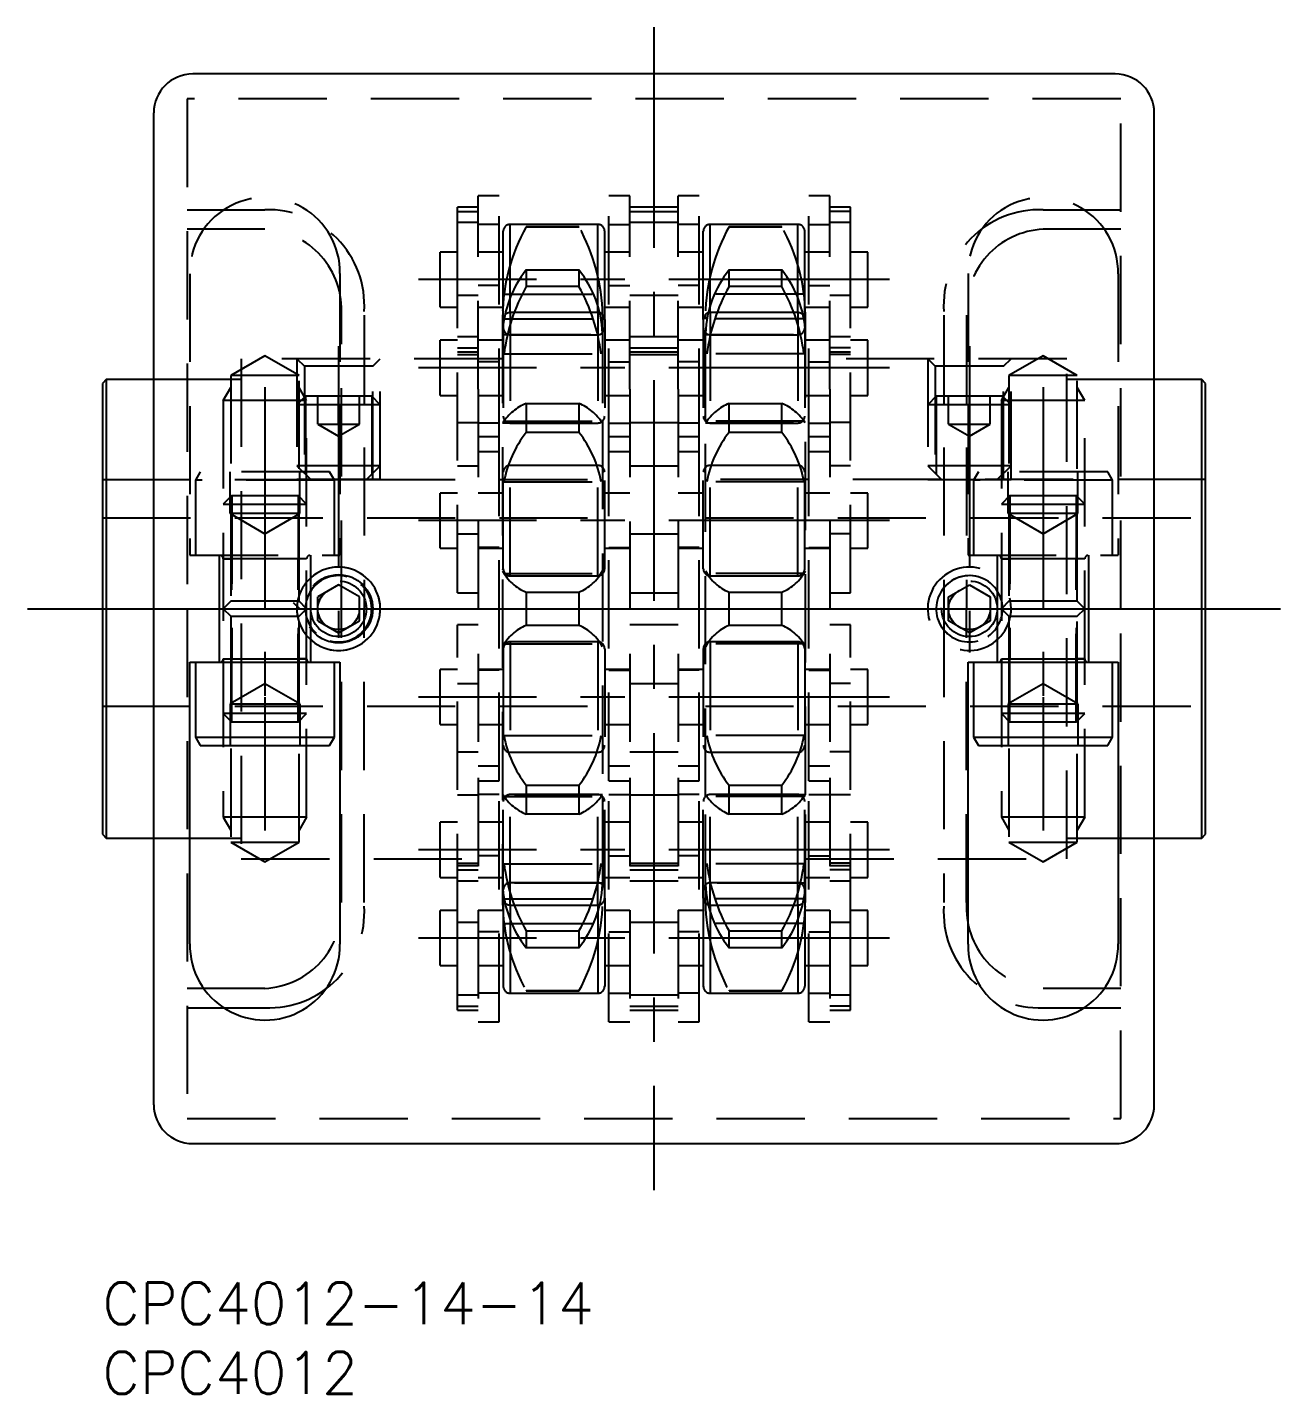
# Model space of a CAD drawing. Extents: x -5 to 184, y -8 to 190.
# Drawn here: x -5.4 to 84.8, y -8 to 90.4 of the extents above; entities that cross this region are included whole.
import ezdxf

# ---------------------------------------------------------------- set-up
doc = ezdxf.new("R2010")
doc.units = 0
doc.header["$LTSCALE"] = 0.5
doc.linetypes.add('CENTER', pattern=[50.8, 31.75, -6.35, 6.35, -6.35])
doc.linetypes.add('DASHED', pattern=[19.05, 12.7, -6.35])
for name, color, linetype in [('MSM_CENTER', 1, 'CENTER'), ('MSM_CONTINUOUS', 7, 'CONTINUOUS'), ('MSM_DASHED', 4, 'DASHED'), ('MSM_PART_NUMBER', 7, 'CONTINUOUS')]:
    doc.layers.add(name, color=color, linetype=linetype)
doc.styles.get("Standard").update_dxf_attribs({"font": 'txt.shx', "height": 3, "bigfont": 'bigfont.shx'})

msp = doc.modelspace()

# ---------------------------------------------------------------- linework, layer by layer
at = {"layer": 'MSM_CENTER'}
for p, q in [((39.7, 90.358), (39.7, 6.642)), ((56.64, 72.199), (22.76, 72.199)), ((17, 67.4), (17, 46.4)), ((62.4, 67.4), (62.4, 45.35)), ((56.64, 65.849), (22.76, 65.849)), ((11.7, 64.453), (11.7, 32.547)), ((67.7, 64.453), (67.7, 32.547)), ((56.64, 54.85), (22.76, 54.85)), ((-5.4, 48.5), (84.8, 48.5)), ((56.64, 42.15), (22.76, 42.15)), ((56.64, 31.151), (22.76, 31.151)), ((56.64, 24.801), (22.76, 24.801))]:
    msp.add_line(p, q, dxfattribs=at)
at = {"layer": 'MSM_CONTINUOUS'}
for p, q in [((72.9, 87), (6.5, 87)), ((3.7, 48.5), (3.7, 84.2)), ((75.7, 48.5), (75.7, 84.2)), ((0.283, 65), (0, 64.717)), ((3.7, 65), (0.283, 65)), ((0.283, 65), (0.283, 32)), ((79.117, 65), (75.7, 65)), ((79.4, 64.717), (79.117, 65)), ((79.117, 32), (79.117, 65)), ((0, 64.717), (0, 32.283)), ((79.4, 32.283), (79.4, 64.717)), ((3.7, 48.5), (75.7, 48.5)), ((3.7, 48.5), (75.7, 48.5)), ((3.7, 12.8), (3.7, 48.5)), ((75.7, 12.8), (75.7, 48.5)), ((6.3, 44.65), (17.1, 44.65)), ((6.3, 24.382), (6.3, 44.65)), ((6.7, 44.65), (6.7, 39.25)), ((16.7, 39.25), (16.7, 44.65)), ((17.1, 44.65), (17.1, 24.37)), ((62.3, 44.65), (73.1, 44.65)), ((62.3, 24.37), (62.3, 44.65)), ((62.7, 44.65), (62.7, 39.25)), ((72.7, 39.25), (72.7, 44.65)), ((73.1, 44.65), (73.1, 24.382)), ((6.7, 39.25), (7.046, 38.65)), ((6.7, 39.25), (16.7, 39.25)), ((7.046, 38.65), (16.354, 38.65)), ((16.354, 38.65), (16.7, 39.25)), ((62.7, 39.25), (63.046, 38.65)), ((62.7, 39.25), (72.7, 39.25)), ((63.046, 38.65), (72.354, 38.65)), ((72.354, 38.65), (72.7, 39.25)), ((0, 32.283), (0.283, 32)), ((0.283, 32), (3.7, 32)), ((75.7, 32), (79.117, 32)), ((79.117, 32), (79.4, 32.283)), ((6.5, 10), (72.9, 10))]:
    msp.add_line(p, q, dxfattribs=at)
for centre, radius, start, end in [((6.5, 84.2), 2.8, 90, 180), ((72.9, 84.2), 2.8, 0, 90), ((11.7, 24.292), 5.401, 179.05409, 0.82481), ((67.7, 24.292), 5.401, 179.17519, 0.94591), ((6.5, 12.8), 2.8, 180, 270), ((72.9, 12.8), 2.8, 270, 0)]:
    msp.add_arc(centre, radius, start, end, dxfattribs=at)
at = {"layer": 'MSM_DASHED'}
for p, q in [((6.1, 85.2), (6.1, 48.5)), ((73.3, 85.2), (6.1, 85.2)), ((73.3, 48.5), (73.3, 85.2)), ((28.55, 78.229), (27.05, 78.229)), ((27.05, 64.317), (27.05, 78.229)), ((28.55, 78.229), (27.05, 78.229)), ((28.55, 60.88), (28.55, 78.229)), ((37.95, 78.229), (36.45, 78.229)), ((36.45, 60.88), (36.45, 78.229)), ((37.95, 78.229), (36.45, 78.229)), ((37.95, 64.317), (37.95, 78.229)), ((42.95, 78.229), (41.45, 78.229)), ((41.45, 64.317), (41.45, 78.229)), ((42.95, 78.229), (41.45, 78.229)), ((42.95, 60.88), (42.95, 78.229)), ((52.35, 78.229), (50.85, 78.229)), ((50.85, 60.88), (50.85, 78.229)), ((52.35, 78.229), (50.85, 78.229)), ((52.35, 64.317), (52.35, 78.229)), ((6.1, 77.219), (11.7, 77.219)), ((27.05, 77.404), (25.55, 77.404)), ((25.55, 71.054), (25.55, 77.404)), ((25.55, 77.111), (27.05, 77.111)), ((41.45, 77.404), (37.95, 77.404)), ((37.95, 77.111), (41.45, 77.111)), ((53.85, 77.404), (52.35, 77.404)), ((53.85, 77.111), (52.35, 77.111)), ((53.85, 71.054), (53.85, 77.404)), ((67.7, 77.219), (73.3, 77.219)), ((11.7, 75.825), (6.1, 75.825)), ((25.55, 76.324), (27.05, 76.324)), ((28.55, 76.173), (27.05, 76.173)), ((28.55, 76.173), (27.05, 76.173)), ((35.65, 76.174), (29.35, 76.174)), ((29.35, 69.824), (29.35, 76.174)), ((34.298, 76), (30.502, 76)), ((30.502, 76), (30.502, 75.974)), ((34.298, 75.974), (30.502, 75.974)), ((34.298, 76), (34.298, 75.974)), ((35.65, 69.824), (35.65, 76.174)), ((36.45, 76.173), (37.95, 76.173)), ((36.45, 76.173), (37.95, 76.173)), ((37.95, 76.324), (41.45, 76.324)), ((42.95, 76.173), (41.45, 76.173)), ((42.95, 76.173), (41.45, 76.173)), ((50.05, 76.174), (43.75, 76.174)), ((43.75, 69.824), (43.75, 76.174)), ((48.898, 76), (45.102, 76)), ((45.102, 75.974), (45.102, 76)), ((48.898, 75.974), (45.102, 75.974)), ((48.898, 75.974), (48.898, 76)), ((50.05, 69.824), (50.05, 76.174)), ((50.85, 76.173), (52.35, 76.173)), ((50.85, 76.173), (52.35, 76.173)), ((52.35, 76.324), (53.85, 76.324)), ((73.3, 75.825), (67.7, 75.825)), ((28.85, 69.324), (28.85, 75.674)), ((36.15, 69.324), (36.15, 75.674)), ((43.25, 69.324), (43.25, 75.674)), ((50.55, 69.324), (50.55, 75.674)), ((24.3, 70.214), (24.3, 74.184)), ((25.55, 74.184), (24.3, 74.184)), ((28.85, 74.184), (27.05, 74.184)), ((28.55, 74.184), (27.05, 74.184)), ((37.95, 74.184), (36.15, 74.184)), ((37.95, 74.184), (36.45, 74.184)), ((43.25, 74.184), (41.45, 74.184)), ((42.95, 74.184), (41.45, 74.184)), ((52.35, 74.184), (50.55, 74.184)), ((52.35, 74.184), (50.85, 74.184)), ((55.1, 74.184), (53.85, 74.184)), ((55.1, 70.214), (55.1, 74.184)), ((30.502, 72.894), (34.298, 72.894)), ((30.502, 72.894), (30.502, 71.692)), ((34.298, 72.894), (34.298, 71.692)), ((45.102, 72.894), (48.898, 72.894)), ((45.102, 71.692), (45.102, 72.894)), ((48.898, 71.692), (48.898, 72.894)), ((6.3, 72.618), (6.3, 52.35)), ((17.1, 72.63), (17.1, 52.35)), ((62.3, 72.63), (62.3, 52.35)), ((73.1, 72.618), (73.1, 52.35)), ((27.05, 71.054), (25.55, 71.054)), ((25.55, 49.645), (25.55, 71.054)), ((28.55, 71.764), (27.05, 71.764)), ((28.55, 71.763), (27.05, 71.763)), ((28.906, 71.147), (35.894, 71.147)), ((34.298, 71.692), (30.502, 71.692)), ((36.45, 71.764), (37.95, 71.764)), ((36.45, 71.763), (37.95, 71.763)), ((41.45, 71.054), (37.95, 71.054)), ((42.95, 71.764), (41.45, 71.764)), ((42.95, 71.763), (41.45, 71.763)), ((50.494, 71.147), (43.506, 71.147)), ((48.898, 71.692), (45.102, 71.692)), ((50.85, 71.764), (52.35, 71.764)), ((50.85, 71.763), (52.35, 71.763)), ((53.85, 71.054), (52.35, 71.054)), ((53.85, 49.645), (53.85, 71.054)), ((24.3, 70.214), (25.55, 70.214)), ((27.05, 70.214), (28.85, 70.214)), ((27.05, 70.214), (28.55, 70.214)), ((36.15, 70.214), (37.95, 70.214)), ((36.45, 70.214), (37.95, 70.214)), ((41.45, 70.214), (43.25, 70.214)), ((41.45, 70.214), (42.95, 70.214)), ((50.55, 70.214), (52.35, 70.214)), ((50.85, 70.214), (52.35, 70.214)), ((53.85, 70.214), (55.1, 70.214)), ((17.2, 48.5), (17.2, 69.64)), ((18.85, 69.64), (18.85, 48.5)), ((28.8, 69.65), (28.8, 27.35)), ((28.85, 69.324), (28.85, 62.374)), ((28.906, 69.379), (35.894, 69.379)), ((35.65, 69.824), (29.35, 69.824)), ((29.35, 69.824), (29.35, 61.874)), ((35.65, 69.824), (35.65, 61.874)), ((35.997, 69.672), (36, 69.339)), ((36, 69.65), (36, 62.047)), ((36.15, 69.324), (36.15, 62.374)), ((43.25, 69.324), (43.25, 62.374)), ((43.4, 69.339), (43.403, 69.676)), ((43.4, 62.047), (43.4, 69.65)), ((50.494, 69.379), (43.506, 69.379)), ((50.05, 69.824), (43.75, 69.824)), ((43.75, 69.824), (43.75, 61.874)), ((50.05, 69.824), (50.05, 61.874)), ((50.446, 69.633), (50.494, 69.379)), ((50.55, 69.324), (50.55, 62.374)), ((50.6, 35.109), (50.6, 69.65)), ((60.55, 69.64), (60.55, 48.5)), ((62.2, 69.64), (62.2, 48.5)), ((27.05, 68.074), (25.55, 68.074)), ((28.8, 68.239), (36, 68.239)), ((29.35, 68.224), (35.65, 68.224)), ((41.45, 68.074), (37.95, 68.074)), ((43.4, 68.239), (50.6, 68.239)), ((43.75, 68.224), (50.05, 68.224)), ((53.85, 68.074), (52.35, 68.074)), ((24.3, 63.864), (24.3, 67.834)), ((25.55, 67.834), (24.3, 67.834)), ((25.55, 67.287), (27.05, 67.287)), ((25.55, 66.994), (27.05, 66.994)), ((28.85, 67.834), (27.05, 67.834)), ((28.55, 67.834), (27.05, 67.834)), ((37.95, 67.834), (36.15, 67.834)), ((37.95, 67.834), (36.45, 67.834)), ((37.95, 67.287), (41.45, 67.287)), ((37.95, 66.994), (41.45, 66.994)), ((43.25, 67.834), (41.45, 67.834)), ((42.95, 67.834), (41.45, 67.834)), ((52.35, 67.834), (50.55, 67.834)), ((52.35, 67.834), (50.85, 67.834)), ((53.85, 67.287), (52.35, 67.287)), ((52.35, 66.994), (53.85, 66.994)), ((55.1, 67.834), (53.85, 67.834)), ((55.1, 63.864), (55.1, 67.834)), ((11.7, 66.719), (9.242, 65.3)), ((28.8, 66.5), (10, 66.5)), ((10, 66.5), (10, 30.5)), ((14.159, 65.3), (11.7, 66.719)), ((14, 66.5), (14, 57.8)), ((14, 66.5), (14.542, 65.959)), ((14.542, 65.959), (14.542, 57.8)), ((19.459, 65.959), (14.542, 65.959)), ((19.459, 65.959), (20, 66.5)), ((19.459, 57.8), (19.459, 65.959)), ((20, 57.8), (20, 66.5)), ((25.55, 66.814), (27.05, 66.814)), ((28.55, 66.284), (27.05, 66.284)), ((28.55, 66.284), (27.05, 66.284)), ((28.906, 66.847), (35.894, 66.847)), ((36.45, 66.284), (37.95, 66.284)), ((36.45, 66.284), (37.95, 66.284)), ((37.95, 66.814), (41.45, 66.814)), ((42.95, 66.284), (41.45, 66.284)), ((42.95, 66.284), (41.45, 66.284)), ((50.494, 66.847), (43.506, 66.847)), ((69.4, 66.5), (50.6, 66.5)), ((50.85, 66.284), (52.35, 66.284)), ((50.85, 66.284), (52.35, 66.284)), ((53.85, 66.814), (52.35, 66.814)), ((59.4, 66.5), (59.4, 57.8)), ((59.4, 66.5), (59.942, 65.959)), ((59.942, 65.959), (59.942, 57.8)), ((64.859, 65.959), (59.942, 65.959)), ((64.859, 65.959), (65.4, 66.5)), ((64.859, 57.8), (64.859, 65.959)), ((67.7, 66.719), (65.242, 65.3)), ((65.4, 57.8), (65.4, 66.5)), ((70.159, 65.3), (67.7, 66.719)), ((69.4, 30.5), (69.4, 66.5)), ((6.1, 65), (3.7, 65)), ((10, 65), (3.7, 65)), ((9.242, 65.3), (9.242, 49.041)), ((14.159, 65.3), (9.242, 65.3)), ((14.159, 49.041), (14.159, 65.3)), ((65.242, 65.3), (65.242, 49.041)), ((70.159, 65.3), (65.242, 65.3)), ((75.7, 65), (69.4, 65)), ((70.159, 49.041), (70.159, 65.3)), ((75.7, 65), (73.3, 65)), ((8.7, 63.5), (9.242, 64.438)), ((14.7, 63.5), (14.159, 64.438)), ((27.05, 64.317), (27.05, 36.333)), ((37.95, 64.317), (37.95, 36.333)), ((41.45, 64.317), (41.45, 36.333)), ((52.35, 64.317), (52.35, 36.333)), ((64.7, 63.5), (65.242, 64.438)), ((70.7, 63.5), (70.159, 64.438)), ((8.7, 63.5), (8.7, 44.9)), ((14.7, 63.5), (8.7, 63.5)), ((14.614, 63.8), (14, 63.187)), ((20, 63.187), (14, 63.187)), ((19.387, 63.8), (14.614, 63.8)), ((14.614, 63.8), (14.614, 58.187)), ((14.7, 44.9), (14.7, 63.5)), ((15.5, 61.8), (15.5, 63.8)), ((17, 61.8), (17, 63.8)), ((18.5, 61.8), (18.5, 63.8)), ((20, 63.187), (19.387, 63.8)), ((19.387, 63.8), (19.387, 58.187)), ((24.3, 63.864), (25.55, 63.864)), ((27.05, 63.864), (28.85, 63.864)), ((27.05, 63.864), (28.55, 63.864)), ((30.502, 63.278), (34.298, 63.278)), ((30.502, 63.278), (30.502, 61.196)), ((34.298, 63.278), (34.298, 61.196)), ((36.15, 63.864), (37.95, 63.864)), ((36.45, 63.864), (37.95, 63.864)), ((41.45, 63.864), (43.25, 63.864)), ((41.45, 63.864), (42.95, 63.864)), ((45.102, 63.278), (48.898, 63.278)), ((45.102, 61.196), (45.102, 63.278)), ((48.898, 61.196), (48.898, 63.278)), ((50.55, 63.864), (52.35, 63.864)), ((50.85, 63.864), (52.35, 63.864)), ((53.85, 63.864), (55.1, 63.864)), ((60.014, 63.8), (59.4, 63.187)), ((65.4, 63.187), (59.4, 63.187)), ((64.787, 63.8), (60.014, 63.8)), ((60.014, 63.8), (60.014, 58.187)), ((60.9, 61.8), (60.9, 63.8)), ((62.4, 61.8), (62.4, 63.8)), ((63.9, 61.8), (63.9, 63.8)), ((64.7, 63.5), (64.7, 44.9)), ((70.7, 63.5), (64.7, 63.5)), ((65.4, 63.187), (64.787, 63.8)), ((64.787, 63.8), (64.787, 58.187)), ((70.7, 44.9), (70.7, 63.5)), ((28.906, 62.017), (35.894, 62.017)), ((36, 62.017), (36, 34.983)), ((43.4, 34.983), (43.4, 62.017)), ((50.494, 62.017), (43.506, 62.017)), ((15.5, 61.8), (18.5, 61.8)), ((15.5, 61.8), (17, 60.934)), ((17, 60.934), (18.5, 61.8)), ((25.55, 61.902), (27.05, 61.902)), ((28.55, 61.875), (27.05, 61.875)), ((28.55, 61.875), (27.05, 61.875)), ((28.8, 61.889), (36, 61.889)), ((29.35, 61.874), (35.65, 61.874)), ((34.298, 61.196), (30.502, 61.196)), ((36.45, 61.875), (37.95, 61.875)), ((36.45, 61.875), (37.95, 61.875)), ((37.95, 61.902), (41.45, 61.902)), ((42.95, 61.875), (41.45, 61.875)), ((42.95, 61.875), (41.45, 61.875)), ((43.4, 61.889), (50.6, 61.889)), ((43.75, 61.874), (50.05, 61.874)), ((48.898, 61.196), (45.102, 61.196)), ((50.85, 61.875), (52.35, 61.875)), ((50.85, 61.875), (52.35, 61.875)), ((53.85, 61.902), (52.35, 61.902)), ((60.9, 61.8), (63.9, 61.8)), ((60.9, 61.8), (62.4, 60.934)), ((62.4, 60.934), (63.9, 61.8)), ((28.55, 60.88), (27.05, 60.88)), ((28.55, 60.88), (27.05, 60.88)), ((28.55, 36.12), (28.55, 60.88)), ((36.45, 36.12), (36.45, 60.88)), ((37.95, 60.88), (36.45, 60.88)), ((37.95, 60.88), (36.45, 60.88)), ((42.95, 60.88), (41.45, 60.88)), ((42.95, 60.88), (41.45, 60.88)), ((42.95, 36.12), (42.95, 60.88)), ((50.85, 36.12), (50.85, 60.88)), ((52.35, 60.88), (50.85, 60.88)), ((52.35, 60.88), (50.85, 60.88)), ((27.05, 59.819), (28.55, 59.819)), ((27.05, 59.819), (28.55, 59.819)), ((36.45, 59.819), (37.95, 59.819)), ((36.45, 59.819), (37.95, 59.819)), ((41.45, 59.819), (42.95, 59.819)), ((41.45, 59.819), (42.95, 59.819)), ((50.85, 59.819), (52.35, 59.819)), ((50.85, 59.819), (52.35, 59.819)), ((7.046, 58.35), (6.7, 57.75)), ((16.354, 58.35), (7.046, 58.35)), ((9.2, 55.35), (9.2, 58.35)), ((14, 58.8), (15, 57.8)), ((20, 58.8), (14, 58.8)), ((14.2, 55.35), (14.2, 58.35)), ((16.7, 57.75), (16.354, 58.35)), ((19, 57.8), (20, 58.8)), ((25.55, 58.797), (27.05, 58.797)), ((28.85, 51.375), (28.85, 58.325)), ((35.65, 58.825), (29.35, 58.825)), ((29.35, 50.875), (29.35, 58.825)), ((35.65, 50.875), (35.65, 58.825)), ((36.15, 51.375), (36.15, 58.325)), ((37.95, 58.797), (41.45, 58.797)), ((43.25, 51.375), (43.25, 58.325)), ((50.05, 58.825), (43.75, 58.825)), ((43.75, 50.875), (43.75, 58.825)), ((50.05, 50.875), (50.05, 58.825)), ((50.55, 51.375), (50.55, 58.325)), ((53.85, 58.797), (52.35, 58.797)), ((59.4, 58.8), (60.4, 57.8)), ((65.4, 58.8), (59.4, 58.8)), ((63.046, 58.35), (62.7, 57.75)), ((72.354, 58.35), (63.046, 58.35)), ((64.4, 57.8), (65.4, 58.8)), ((65.2, 55.35), (65.2, 58.35)), ((70.2, 55.35), (70.2, 58.35)), ((72.7, 57.75), (72.354, 58.35)), ((0, 57.8), (36, 57.8)), ((6.7, 57.75), (6.7, 52.35)), ((16.7, 57.75), (6.7, 57.75)), ((20, 57.8), (14, 57.8)), ((14, 57.8), (20, 57.8)), ((16.7, 52.35), (16.7, 57.75)), ((28.906, 57.63), (35.894, 57.63)), ((79.4, 57.8), (43.4, 57.8)), ((50.494, 57.63), (43.506, 57.63)), ((59.4, 57.8), (65.4, 57.8)), ((59.4, 57.8), (65.4, 57.8)), ((62.7, 57.75), (62.7, 52.35)), ((72.7, 57.75), (62.7, 57.75)), ((72.7, 52.35), (72.7, 57.75)), ((9.314, 56.65), (8.7, 56.036)), ((9.314, 56.65), (14.087, 56.65)), ((9.314, 56.65), (9.314, 44.9)), ((14.7, 56.036), (14.087, 56.65)), ((14.087, 56.65), (14.087, 44.9)), ((24.3, 52.865), (24.3, 56.835)), ((25.55, 56.835), (24.3, 56.835)), ((28.55, 56.835), (27.05, 56.835)), ((28.55, 56.835), (27.05, 56.835)), ((28.85, 56.835), (28.55, 56.835)), ((36.45, 56.835), (36.15, 56.835)), ((37.95, 56.835), (36.45, 56.835)), ((37.95, 56.835), (36.45, 56.835)), ((42.95, 56.835), (41.45, 56.835)), ((42.95, 56.835), (41.45, 56.835)), ((43.25, 56.835), (42.95, 56.835)), ((50.85, 56.835), (50.55, 56.835)), ((52.35, 56.835), (50.85, 56.835)), ((52.35, 56.835), (50.85, 56.835)), ((55.1, 56.835), (53.85, 56.835)), ((55.1, 52.865), (55.1, 56.835)), ((65.314, 56.65), (64.7, 56.036)), ((65.314, 56.65), (70.087, 56.65)), ((65.314, 56.65), (65.314, 44.9)), ((70.7, 56.036), (70.087, 56.65)), ((70.087, 56.65), (70.087, 44.9)), ((8.7, 56.036), (14.7, 56.036)), ((9.2, 55.35), (11.7, 53.907)), ((14.2, 55.35), (9.2, 55.35)), ((11.7, 53.907), (14.2, 55.35)), ((64.7, 56.036), (70.7, 56.036)), ((65.2, 55.35), (67.7, 53.907)), ((70.2, 55.35), (65.2, 55.35)), ((67.7, 53.907), (70.2, 55.35)), ((0, 55.038), (36, 55.038)), ((43.4, 55.038), (79.4, 55.038)), ((25.55, 53.885), (27.05, 53.885)), ((37.95, 53.885), (41.45, 53.885)), ((53.85, 53.885), (52.35, 53.885)), ((6.3, 52.35), (17.1, 52.35)), ((8.4, 52.35), (8.4, 48.5)), ((15, 48.5), (15, 52.35)), ((24.3, 52.865), (25.55, 52.865)), ((28.55, 52.91), (27.05, 52.91)), ((28.55, 52.909), (27.05, 52.909)), ((27.05, 52.865), (28.55, 52.865)), ((27.05, 52.865), (28.55, 52.865)), ((28.55, 52.865), (28.85, 52.865)), ((36.15, 52.865), (36.45, 52.865)), ((36.45, 52.91), (37.95, 52.91)), ((36.45, 52.909), (37.95, 52.909)), ((36.45, 52.865), (37.95, 52.865)), ((36.45, 52.865), (37.95, 52.865)), ((42.95, 52.91), (41.45, 52.91)), ((42.95, 52.909), (41.45, 52.909)), ((41.45, 52.865), (42.95, 52.865)), ((41.45, 52.865), (42.95, 52.865)), ((42.95, 52.865), (43.25, 52.865)), ((50.55, 52.865), (50.85, 52.865)), ((50.85, 52.91), (52.35, 52.91)), ((50.85, 52.909), (52.35, 52.909)), ((50.85, 52.865), (52.35, 52.865)), ((50.85, 52.865), (52.35, 52.865)), ((53.85, 52.865), (55.1, 52.865)), ((62.3, 52.35), (73.1, 52.35)), ((64.4, 52.35), (64.4, 48.5)), ((71, 48.5), (71, 52.35)), ((14.7, 52.1), (8.7, 52.1)), ((8.7, 52.1), (9.314, 52.1)), ((9.314, 40.35), (9.314, 52.1)), ((14.087, 40.35), (14.087, 52.1)), ((14.7, 52.1), (14.087, 52.1)), ((28.837, 51.305), (28.827, 51.386)), ((70.7, 52.1), (64.7, 52.1)), ((64.7, 52.1), (65.314, 52.1)), ((65.314, 40.35), (65.314, 52.1)), ((70.087, 40.35), (70.087, 52.1)), ((70.7, 52.1), (70.087, 52.1)), ((17, 50.232), (15.5, 49.366)), ((18.5, 49.366), (17, 50.232)), ((28.906, 51.032), (35.894, 51.032)), ((29.35, 50.875), (35.65, 50.875)), ((35.831, 50.911), (35.894, 51.032)), ((50.494, 51.032), (43.506, 51.032)), ((43.506, 51.032), (43.572, 50.906)), ((43.75, 50.875), (50.05, 50.875)), ((60.9, 49.366), (62.4, 50.232)), ((62.4, 50.232), (63.9, 49.366)), ((15.5, 47.634), (15.5, 49.366)), ((18.5, 47.634), (18.5, 49.366)), ((25.55, 49.645), (27.05, 49.645)), ((30.502, 49.702), (34.298, 49.702)), ((30.502, 49.702), (30.502, 47.298)), ((34.298, 49.702), (34.298, 47.298)), ((37.95, 49.645), (41.45, 49.645)), ((45.102, 49.702), (48.898, 49.702)), ((45.102, 47.298), (45.102, 49.702)), ((48.898, 47.298), (48.898, 49.702)), ((52.35, 49.645), (53.85, 49.645)), ((60.9, 47.634), (60.9, 49.366)), ((63.9, 49.366), (63.9, 47.634)), ((6.1, 48.5), (6.1, 11.8)), ((8.4, 48.5), (8.4, 44.65)), ((9.242, 49.041), (8.7, 48.5)), ((8.7, 48.5), (9.242, 47.959)), ((14.159, 49.041), (9.242, 49.041)), ((14.2, 48.5), (13.767, 48.933)), ((14.7, 48.5), (14.159, 49.041)), ((14.159, 47.959), (14.7, 48.5)), ((15, 44.65), (15, 48.5)), ((17.2, 27.36), (17.2, 48.5)), ((18.85, 27.36), (18.85, 48.5)), ((60.55, 48.5), (60.55, 27.36)), ((62.2, 27.36), (62.2, 48.5)), ((64.4, 48.5), (64.4, 44.65)), ((65.242, 49.041), (64.7, 48.5)), ((64.7, 48.5), (65.242, 47.959)), ((70.159, 49.041), (65.242, 49.041)), ((70.7, 48.5), (70.159, 49.041)), ((70.159, 47.959), (70.7, 48.5)), ((71, 44.65), (71, 48.5)), ((73.3, 11.8), (73.3, 48.5)), ((9.242, 47.959), (9.242, 31.7)), ((9.242, 47.959), (14.159, 47.959)), ((14.159, 31.7), (14.159, 47.959)), ((15.5, 47.634), (17, 46.768)), ((17, 46.768), (18.5, 47.634)), ((25.55, 25.946), (25.55, 47.355)), ((27.05, 47.355), (25.55, 47.355)), ((34.298, 47.298), (30.502, 47.298)), ((41.45, 47.355), (37.95, 47.355)), ((48.898, 47.298), (45.102, 47.298)), ((53.85, 47.355), (52.35, 47.355)), ((53.85, 25.946), (53.85, 47.355)), ((62.4, 46.768), (60.9, 47.634)), ((63.9, 47.634), (62.4, 46.768)), ((65.242, 47.959), (65.242, 31.7)), ((65.242, 47.959), (70.159, 47.959)), ((70.159, 31.7), (70.159, 47.959)), ((28.85, 45.625), (28.85, 38.675)), ((28.906, 45.968), (35.894, 45.968)), ((35.65, 46.125), (29.35, 46.125)), ((29.35, 46.125), (29.35, 38.175)), ((35.65, 46.125), (35.65, 38.175)), ((35.894, 45.968), (35.828, 46.094)), ((36.15, 45.625), (36.15, 38.675)), ((43.25, 45.625), (43.25, 38.675)), ((43.569, 46.089), (43.506, 45.968)), ((50.494, 45.968), (43.506, 45.968)), ((43.75, 46.125), (43.75, 38.175)), ((50.05, 46.125), (43.75, 46.125)), ((50.05, 46.125), (50.05, 38.175)), ((50.55, 45.625), (50.55, 38.675)), ((50.563, 45.695), (50.573, 45.614)), ((8.7, 44.9), (8.7, 33.5)), ((8.7, 44.9), (14.7, 44.9)), ((8.7, 44.9), (9.314, 44.9)), ((14.7, 44.9), (14.087, 44.9)), ((14.7, 33.5), (14.7, 44.9)), ((64.7, 44.9), (64.7, 33.5)), ((64.7, 44.9), (70.7, 44.9)), ((64.7, 44.9), (65.314, 44.9)), ((70.7, 44.9), (70.087, 44.9)), ((70.7, 33.5), (70.7, 44.9)), ((25.55, 44.135), (24.3, 44.135)), ((24.3, 40.165), (24.3, 44.135)), ((28.85, 44.135), (27.05, 44.135)), ((28.55, 44.135), (27.05, 44.135)), ((28.55, 44.091), (27.05, 44.091)), ((28.55, 44.09), (27.05, 44.09)), ((37.95, 44.135), (36.15, 44.135)), ((37.95, 44.135), (36.45, 44.135)), ((36.45, 44.091), (37.95, 44.091)), ((36.45, 44.09), (37.95, 44.09)), ((43.25, 44.135), (41.45, 44.135)), ((42.95, 44.135), (41.45, 44.135)), ((42.95, 44.091), (41.45, 44.091)), ((42.95, 44.09), (41.45, 44.09)), ((52.35, 44.135), (50.55, 44.135)), ((52.35, 44.135), (50.85, 44.135)), ((50.85, 44.091), (52.35, 44.091)), ((50.85, 44.09), (52.35, 44.09)), ((55.1, 44.135), (53.85, 44.135)), ((55.1, 40.165), (55.1, 44.135)), ((11.7, 43.093), (9.2, 41.65)), ((14.2, 41.65), (11.7, 43.093)), ((25.55, 43.115), (27.05, 43.115)), ((37.95, 43.115), (41.45, 43.115)), ((53.85, 43.115), (52.35, 43.115)), ((67.7, 43.093), (65.2, 41.65)), ((70.2, 41.65), (67.7, 43.093)), ((0, 41.5), (36, 41.5)), ((9.2, 41.65), (9.2, 38.65)), ((9.2, 41.65), (14.2, 41.65)), ((11.7, 42.15), (11.7, 39.65)), ((11.7, 41.65), (11.7, 38.65)), ((14.2, 41.65), (14.2, 38.65)), ((43.4, 41.5), (79.4, 41.5)), ((65.2, 41.65), (65.2, 38.65)), ((65.2, 41.65), (70.2, 41.65)), ((67.7, 42.15), (67.7, 39.65)), ((67.7, 41.65), (67.7, 38.65)), ((70.2, 41.65), (70.2, 38.65)), ((14.7, 40.964), (8.7, 40.964)), ((8.7, 40.964), (9.314, 40.35)), ((14.087, 40.35), (9.314, 40.35)), ((14.087, 40.35), (14.7, 40.964)), ((70.7, 40.964), (64.7, 40.964)), ((64.7, 40.964), (65.314, 40.35)), ((70.087, 40.35), (65.314, 40.35)), ((70.087, 40.35), (70.7, 40.964)), ((24.3, 40.165), (25.55, 40.165)), ((27.05, 40.165), (28.85, 40.165)), ((27.05, 40.165), (28.55, 40.165)), ((28.906, 39.37), (35.894, 39.37)), ((36.15, 40.165), (37.95, 40.165)), ((36.45, 40.165), (37.95, 40.165)), ((41.45, 40.165), (43.25, 40.165)), ((41.45, 40.165), (42.95, 40.165)), ((50.494, 39.37), (43.506, 39.37)), ((50.55, 40.165), (52.35, 40.165)), ((50.85, 40.165), (52.35, 40.165)), ((53.85, 40.165), (55.1, 40.165)), ((25.55, 38.203), (27.05, 38.203)), ((29.35, 38.175), (35.65, 38.175)), ((37.95, 38.203), (41.45, 38.203)), ((43.75, 38.175), (50.05, 38.175)), ((53.85, 38.203), (52.35, 38.203)), ((28.55, 37.181), (27.05, 37.181)), ((28.55, 37.181), (27.05, 37.181)), ((37.95, 37.181), (36.45, 37.181)), ((37.95, 37.181), (36.45, 37.181)), ((42.95, 37.181), (41.45, 37.181)), ((42.95, 37.181), (41.45, 37.181)), ((52.35, 37.181), (50.85, 37.181)), ((52.35, 37.181), (50.85, 37.181)), ((27.05, 36.333), (27.05, 18.771)), ((27.05, 36.12), (28.55, 36.12)), ((27.05, 36.12), (28.55, 36.12)), ((28.55, 18.771), (28.55, 36.12)), ((30.502, 35.804), (34.298, 35.804)), ((30.502, 35.804), (30.502, 33.722)), ((34.298, 35.804), (34.298, 33.722)), ((36.45, 18.771), (36.45, 36.12)), ((36.45, 36.12), (37.95, 36.12)), ((36.45, 36.12), (37.95, 36.12)), ((37.95, 36.333), (37.95, 18.771)), ((41.45, 36.333), (41.45, 18.771)), ((41.45, 36.12), (42.95, 36.12)), ((41.45, 36.12), (42.95, 36.12)), ((42.95, 18.771), (42.95, 36.12)), ((45.102, 33.722), (45.102, 35.804)), ((45.102, 35.804), (48.898, 35.804)), ((48.898, 33.722), (48.898, 35.804)), ((50.85, 18.771), (50.85, 36.12)), ((50.85, 36.12), (52.35, 36.12)), ((50.85, 36.12), (52.35, 36.12)), ((52.35, 36.333), (52.35, 18.771)), ((25.55, 35.098), (27.05, 35.098)), ((28.55, 35.125), (27.05, 35.125)), ((28.55, 35.125), (27.05, 35.125)), ((36, 35.111), (28.8, 35.111)), ((28.85, 27.676), (28.85, 34.626)), ((28.906, 34.983), (35.894, 34.983)), ((35.65, 35.126), (29.35, 35.126)), ((29.35, 27.176), (29.35, 35.126)), ((35.65, 27.176), (35.65, 35.126)), ((36, 34.953), (36, 27.35)), ((36.15, 27.676), (36.15, 34.626)), ((36.45, 35.125), (37.95, 35.125)), ((36.45, 35.125), (37.95, 35.125)), ((37.95, 35.098), (41.45, 35.098)), ((42.95, 35.125), (41.45, 35.125)), ((42.95, 35.125), (41.45, 35.125)), ((43.25, 27.676), (43.25, 34.626)), ((50.6, 35.111), (43.4, 35.111)), ((43.4, 27.35), (43.4, 34.953)), ((50.494, 34.983), (43.506, 34.983)), ((50.05, 35.126), (43.75, 35.126)), ((43.75, 27.176), (43.75, 35.126)), ((50.05, 27.176), (50.05, 35.126)), ((50.55, 27.676), (50.55, 34.626)), ((50.6, 27.35), (50.6, 35.062)), ((50.85, 35.125), (52.35, 35.125)), ((50.85, 35.125), (52.35, 35.125)), ((53.85, 35.098), (52.35, 35.098)), ((14.7, 33.5), (8.7, 33.5)), ((8.7, 33.5), (9.242, 32.562)), ((14.7, 33.5), (14.159, 32.562)), ((34.298, 33.722), (30.502, 33.722)), ((48.898, 33.722), (45.102, 33.722)), ((70.7, 33.5), (64.7, 33.5)), ((64.7, 33.5), (65.242, 32.562)), ((70.7, 33.5), (70.159, 32.562)), ((25.55, 33.136), (24.3, 33.136)), ((24.3, 29.166), (24.3, 33.136)), ((28.55, 33.136), (27.05, 33.136)), ((28.55, 33.136), (27.05, 33.136)), ((28.85, 33.136), (28.55, 33.136)), ((36.45, 33.136), (36.15, 33.136)), ((37.95, 33.136), (36.45, 33.136)), ((37.95, 33.136), (36.45, 33.136)), ((42.95, 33.136), (41.45, 33.136)), ((42.95, 33.136), (41.45, 33.136)), ((43.25, 33.136), (42.95, 33.136)), ((50.85, 33.136), (50.55, 33.136)), ((52.35, 33.136), (50.85, 33.136)), ((52.35, 33.136), (50.85, 33.136)), ((55.1, 33.136), (53.85, 33.136)), ((55.1, 29.166), (55.1, 33.136)), ((3.7, 32), (6.1, 32)), ((3.7, 32), (10, 32)), ((9.242, 31.7), (11.7, 30.281)), ((9.242, 31.7), (14.159, 31.7)), ((11.7, 30.281), (14.159, 31.7)), ((65.242, 31.7), (67.7, 30.281)), ((65.242, 31.7), (70.159, 31.7)), ((67.7, 30.281), (70.159, 31.7)), ((69.4, 32), (75.7, 32)), ((73.3, 32), (75.7, 32)), ((10, 30.5), (28.8, 30.5)), ((28.55, 30.716), (27.05, 30.716)), ((28.55, 30.716), (27.05, 30.716)), ((36.45, 30.716), (37.95, 30.716)), ((36.45, 30.716), (37.95, 30.716)), ((42.95, 30.716), (41.45, 30.716)), ((42.95, 30.716), (41.45, 30.716)), ((50.6, 30.5), (69.4, 30.5)), ((50.85, 30.716), (52.35, 30.716)), ((50.85, 30.716), (52.35, 30.716)), ((25.55, 30.186), (27.05, 30.186)), ((27.05, 30.006), (25.55, 30.006)), ((25.55, 29.713), (27.05, 29.713)), ((28.906, 30.153), (35.894, 30.153)), ((37.95, 30.186), (41.45, 30.186)), ((41.45, 30.006), (37.95, 30.006)), ((37.95, 29.713), (41.45, 29.713)), ((50.494, 30.153), (43.506, 30.153)), ((53.85, 30.186), (52.35, 30.186)), ((53.85, 30.006), (52.35, 30.006)), ((53.85, 29.713), (52.35, 29.713)), ((24.3, 29.166), (25.55, 29.166)), ((25.55, 28.926), (27.05, 28.926)), ((27.05, 29.166), (28.55, 29.166)), ((27.05, 29.166), (28.55, 29.166)), ((28.55, 29.166), (28.85, 29.166)), ((36, 28.761), (28.8, 28.761)), ((35.65, 28.776), (29.35, 28.776)), ((36.15, 29.166), (36.45, 29.166)), ((36.45, 29.166), (37.95, 29.166)), ((36.45, 29.166), (37.95, 29.166)), ((37.95, 28.926), (41.45, 28.926)), ((41.45, 29.166), (42.95, 29.166)), ((41.45, 29.166), (42.95, 29.166)), ((42.95, 29.166), (43.25, 29.166)), ((50.6, 28.761), (43.4, 28.761)), ((50.05, 28.776), (43.75, 28.776)), ((50.55, 29.166), (50.85, 29.166)), ((50.85, 29.166), (52.35, 29.166)), ((50.85, 29.166), (52.35, 29.166)), ((52.35, 28.926), (53.85, 28.926)), ((53.85, 29.166), (55.1, 29.166)), ((28.85, 27.676), (28.85, 21.326)), ((28.906, 27.621), (35.894, 27.621)), ((36.15, 27.676), (36.15, 21.326)), ((43.25, 27.676), (43.25, 21.326)), ((43.403, 27.328), (43.4, 27.661)), ((50.494, 27.621), (43.506, 27.621)), ((50.55, 27.676), (50.55, 21.326)), ((25.55, 26.786), (24.3, 26.786)), ((24.3, 22.816), (24.3, 26.786)), ((28.55, 26.786), (27.05, 26.786)), ((28.85, 26.786), (27.05, 26.786)), ((29.35, 27.176), (35.65, 27.176)), ((29.35, 27.176), (29.35, 20.826)), ((35.65, 27.176), (35.65, 20.826)), ((37.95, 26.786), (36.15, 26.786)), ((37.95, 26.786), (36.45, 26.786)), ((42.95, 26.786), (41.45, 26.786)), ((43.25, 26.786), (41.45, 26.786)), ((43.75, 27.176), (50.05, 27.176)), ((43.75, 27.176), (43.75, 20.826)), ((50.05, 27.176), (50.05, 20.826)), ((52.35, 26.786), (50.55, 26.786)), ((52.35, 26.786), (50.85, 26.786)), ((55.1, 26.786), (53.85, 26.786)), ((55.1, 22.816), (55.1, 26.786)), ((25.55, 25.946), (27.05, 25.946)), ((25.55, 19.596), (25.55, 25.946)), ((28.906, 25.853), (35.894, 25.853)), ((37.95, 25.946), (41.45, 25.946)), ((50.494, 25.853), (43.506, 25.853)), ((52.35, 25.946), (53.85, 25.946)), ((53.85, 19.596), (53.85, 25.946)), ((28.55, 25.237), (27.05, 25.237)), ((28.55, 25.236), (27.05, 25.236)), ((30.502, 25.308), (34.298, 25.308)), ((30.502, 25.308), (30.502, 24.106)), ((34.298, 25.308), (34.298, 24.106)), ((36.45, 25.237), (37.95, 25.237)), ((36.45, 25.236), (37.95, 25.236)), ((42.95, 25.237), (41.45, 25.237)), ((42.95, 25.236), (41.45, 25.236)), ((45.102, 25.308), (48.898, 25.308)), ((45.102, 24.106), (45.102, 25.308)), ((48.898, 24.106), (48.898, 25.308)), ((50.85, 25.237), (52.35, 25.237)), ((50.85, 25.236), (52.35, 25.236)), ((34.298, 24.106), (30.502, 24.106)), ((48.898, 24.106), (45.102, 24.106)), ((24.3, 22.816), (25.55, 22.816)), ((27.05, 22.816), (28.55, 22.816)), ((27.05, 22.816), (28.85, 22.816)), ((36.15, 22.816), (37.95, 22.816)), ((36.45, 22.816), (37.95, 22.816)), ((41.45, 22.816), (42.95, 22.816)), ((41.45, 22.816), (43.25, 22.816)), ((50.55, 22.816), (52.35, 22.816)), ((50.85, 22.816), (52.35, 22.816)), ((53.85, 22.816), (55.1, 22.816)), ((11.7, 21.175), (6.1, 21.175)), ((27.05, 20.676), (25.55, 20.676)), ((28.55, 20.827), (27.05, 20.827)), ((28.55, 20.827), (27.05, 20.827)), ((29.35, 20.826), (35.65, 20.826)), ((30.502, 21.026), (34.298, 21.026)), ((30.502, 21.026), (30.502, 21)), ((30.502, 21), (34.298, 21)), ((34.298, 21.026), (34.298, 21)), ((36.45, 20.827), (37.95, 20.827)), ((36.45, 20.827), (37.95, 20.827)), ((41.45, 20.676), (37.95, 20.676)), ((42.95, 20.827), (41.45, 20.827)), ((42.95, 20.827), (41.45, 20.827)), ((43.75, 20.826), (50.05, 20.826)), ((45.102, 21.026), (48.898, 21.026)), ((45.102, 21), (45.102, 21.026)), ((45.102, 21), (48.898, 21)), ((48.898, 21), (48.898, 21.026)), ((50.85, 20.827), (52.35, 20.827)), ((50.85, 20.827), (52.35, 20.827)), ((53.85, 20.676), (52.35, 20.676)), ((73.3, 21.175), (67.7, 21.175)), ((6.1, 19.781), (11.7, 19.781)), ((25.55, 19.889), (27.05, 19.889)), ((37.95, 19.889), (41.45, 19.889)), ((53.85, 19.889), (52.35, 19.889)), ((67.7, 19.781), (73.3, 19.781)), ((25.55, 19.596), (27.05, 19.596)), ((27.05, 18.771), (28.55, 18.771)), ((27.05, 18.771), (28.55, 18.771)), ((36.45, 18.771), (37.95, 18.771)), ((36.45, 18.771), (37.95, 18.771)), ((37.95, 19.596), (41.45, 19.596)), ((41.45, 18.771), (42.95, 18.771)), ((41.45, 18.771), (42.95, 18.771)), ((50.85, 18.771), (52.35, 18.771)), ((50.85, 18.771), (52.35, 18.771)), ((52.35, 19.596), (53.85, 19.596)), ((6.1, 11.8), (73.3, 11.8))]:
    msp.add_line(p, q, dxfattribs=at)
for centre, radius in [((17, 48.5), 2.459), ((17, 48.5), 2), ((62.4, 48.5), 2), ((17, 48.5), 1.5), ((62.4, 48.5), 1.5)]:
    msp.add_circle(centre, radius, dxfattribs=at)
for centre, radius, start, end in [((11.7, 72.708), 5.401, 359.17519, 180.94591), ((67.7, 72.708), 5.401, 359.05409, 180.82481), ((11.979, 70.35), 6.875, 356.26555, 92.32798), ((67.421, 70.35), 6.875, 87.67202, 183.73445), ((11.416, 70.034), 5.797, 356.09803, 87.19258), ((42.377, 69.415), 13.58, 150.99182, 179.00818), ((29.35, 75.674), 0.5, 90, 180), ((22.423, 69.415), 13.58, 0.99182, 29.00818), ((35.65, 75.674), 0.5, 0, 90), ((43.75, 75.674), 0.5, 90, 180), ((56.977, 69.415), 13.58, 150.99182, 179.00818), ((37.023, 69.415), 13.58, 0.99182, 29.00818), ((50.05, 75.674), 0.5, 0, 90), ((67.984, 70.034), 5.797, 92.80742, 183.90197), ((36.723, 67.974), 7.932, 141.65956, 177.26083), ((28.077, 67.974), 7.932, 2.73917, 38.34044), ((51.323, 67.974), 7.932, 141.65956, 177.26083), ((42.677, 67.974), 7.932, 2.73917, 38.34044), ((41.949, 65.237), 13.141, 150.58323, 172.96551), ((22.851, 65.237), 13.141, 7.03449, 29.41677), ((56.549, 65.237), 13.141, 150.58323, 172.96551), ((37.451, 65.237), 13.141, 7.03449, 29.41677), ((29.35, 69.324), 0.5, 90, 180), ((35.65, 69.324), 0.5, 0, 90), ((23.3, 69.65), 12.7, 0.13983, 0.49467), ((43.75, 69.324), 0.5, 90, 180), ((50.05, 69.324), 0.5, 0, 90), ((29.35, 68.724), 0.5, 180, 270), ((35.65, 68.724), 0.5, 270, 0), ((43.75, 68.724), 0.5, 180, 270), ((50.05, 68.724), 0.5, 270, 0), ((31.845, 59.947), 3.592, 111.95809, 147.26885), ((32.955, 59.947), 3.592, 32.73115, 68.04191), ((46.445, 59.947), 3.592, 111.95809, 147.26885), ((47.555, 59.947), 3.592, 32.73115, 68.04191), ((29.35, 62.374), 0.5, 180, 270), ((35.65, 62.374), 0.5, 270, 0), ((43.75, 62.374), 0.5, 180, 270), ((50.05, 62.374), 0.5, 270, 0), ((36.805, 56.235), 8.022, 141.80093, 169.98371), ((27.995, 56.235), 8.022, 10.01629, 38.19907), ((51.405, 56.235), 8.022, 141.80093, 169.98371), ((42.595, 56.235), 8.022, 10.01629, 38.19907), ((29.35, 58.325), 0.5, 90, 180), ((35.65, 58.325), 0.5, 0, 90), ((43.75, 58.325), 0.5, 90, 180), ((50.05, 58.325), 0.5, 0, 90), ((8.45, 52.1), 0.25, 0, 90), ((14.95, 52.1), 0.25, 90, 180), ((64.45, 52.1), 0.25, 0, 90), ((70.95, 52.1), 0.25, 90, 180), ((17, 48.5), 3, 75, 15), ((17, 48.5), 3, 165, 105), ((31.745, 52.789), 3.328, 207.75735, 248.05601), ((29.35, 51.375), 0.5, 180, 270), ((33.055, 52.789), 3.328, 291.94399, 332.24265), ((35.65, 51.375), 0.5, 270, 0), ((43.75, 51.375), 0.5, 180, 270), ((46.345, 52.789), 3.328, 207.75735, 248.05601), ((47.655, 52.789), 3.328, 291.94399, 332.24265), ((50.05, 51.375), 0.5, 270, 0), ((62.4, 48.5), 3, 75, 15), ((17, 48.5), 2.387, 255, 195), ((17, 48.5), 2.386, 75, 15), ((62.4, 48.5), 2.387, 75, 15), ((62.4, 48.5), 2.387, 345, 285), ((31.745, 44.211), 3.328, 111.94399, 152.24265), ((33.055, 44.211), 3.328, 27.75735, 68.05601), ((46.345, 44.211), 3.328, 111.94399, 152.24265), ((47.655, 44.211), 3.328, 27.75735, 68.05601), ((29.35, 45.625), 0.5, 90, 180), ((35.65, 45.625), 0.5, 0, 90), ((43.75, 45.625), 0.5, 90, 180), ((50.05, 45.625), 0.5, 0, 90), ((8.45, 44.9), 0.25, 270, 0), ((14.95, 44.9), 0.25, 180, 270), ((64.45, 44.9), 0.25, 270, 0), ((70.95, 44.9), 0.25, 180, 270), ((36.805, 40.765), 8.022, 190.01629, 218.19907), ((27.995, 40.765), 8.022, 321.80093, 349.98371), ((51.405, 40.765), 8.022, 190.01629, 218.19907), ((42.595, 40.765), 8.022, 321.80093, 349.98371), ((29.35, 38.675), 0.5, 180, 270), ((35.65, 38.675), 0.5, 270, 0), ((43.75, 38.675), 0.5, 180, 270), ((50.05, 38.675), 0.5, 270, 0), ((31.845, 37.053), 3.592, 212.73115, 248.04191), ((29.35, 34.626), 0.5, 90, 180), ((32.955, 37.053), 3.592, 291.95809, 327.26885), ((35.65, 34.626), 0.5, 0, 90), ((43.75, 34.626), 0.5, 90, 180), ((46.445, 37.053), 3.592, 212.73115, 248.04191), ((47.555, 37.053), 3.592, 291.95809, 327.26885), ((50.05, 34.626), 0.5, 0, 90), ((41.949, 31.763), 13.141, 187.03449, 209.41677), ((22.851, 31.763), 13.141, 330.58323, 352.96551), ((56.549, 31.763), 13.141, 187.03449, 209.41677), ((37.451, 31.763), 13.141, 330.58323, 352.96551), ((36.723, 29.026), 7.932, 182.73917, 218.34044), ((29.35, 28.276), 0.5, 90, 180), ((28.077, 29.026), 7.932, 321.65956, 357.26083), ((35.65, 28.276), 0.5, 0, 90), ((43.75, 28.276), 0.5, 90, 180), ((51.323, 29.026), 7.932, 182.73917, 218.34044), ((42.677, 29.026), 7.932, 321.65956, 357.26083), ((50.05, 28.276), 0.5, 0, 90), ((29.35, 27.676), 0.5, 180, 270), ((35.65, 27.676), 0.5, 270, 0), ((43.75, 27.676), 0.5, 180, 270), ((50.05, 27.676), 0.5, 270, 0), ((11.416, 26.966), 5.797, 272.80742, 3.90197), ((11.979, 26.65), 6.875, 267.67202, 3.73445), ((41.5, 27.35), 12.7, 180, 180.49467), ((42.377, 27.585), 13.58, 180.99182, 209.00818), ((22.423, 27.585), 13.58, 330.99182, 359.00818), ((56.977, 27.585), 13.58, 180.99182, 209.00818), ((56.1, 27.35), 12.7, 180.13983, 180.49467), ((37.023, 27.585), 13.58, 330.99182, 359.00818), ((67.421, 26.65), 6.875, 176.26555, 272.32798), ((67.984, 26.966), 5.797, 176.09803, 267.19258), ((29.35, 21.326), 0.5, 180, 270), ((35.65, 21.326), 0.5, 270, 0), ((43.75, 21.326), 0.5, 180, 270), ((50.05, 21.326), 0.5, 270, 0)]:
    msp.add_arc(centre, radius, start, end, dxfattribs=at)

# ---------------------------------------------------------------- texts
at = {"layer": 'MSM_PART_NUMBER'}
for s, p in [('CPC4012-14-14', (0, -3)), ('CPC4012', (0, -8))]:
    msp.add_text(s, height=3, dxfattribs=at).set_placement(p)

doc.saveas('drawing.dxf')
